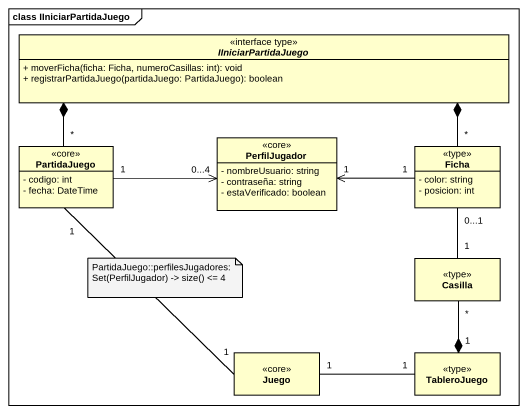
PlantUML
@startuml
mainframe class IIniciarPartidaJuego
hide circle
hide empty members
skinparam classAttributeIconSize 0
interface IIniciarPartidaJuego <<interface type>> {
  + moverFicha(ficha: Ficha, numeroCasillas: int): void
  + registrarPartidaJuego(partidaJuego: PartidaJuego): boolean
}
class PartidaJuego <<core>> {
  - codigo: int
  - fecha: DateTime
}
class PerfilJugador <<core>> {
  - nombreUsuario: string
  - contraseña: string
  - estaVerificado: boolean
}
class Ficha <<type>> {
  - color: string
  - posicion: int
}
class Casilla <<type>>
class Juego <<core>>
class TableroJuego <<type>>
IIniciarPartidaJuego *-left- "*" PartidaJuego
IIniciarPartidaJuego *-right- "*" Ficha
PartidaJuego "1" -- "1" Juego
PerfilJugador "0...4" <-left- "1" PartidaJuego
PerfilJugador "1" <-right- "1" Ficha
Ficha "0...1" -- "1" Casilla
Casilla "*" --* "1" TableroJuego
TableroJuego "1" -left- "1" Juego
note as N1
  PartidaJuego::perfilesJugadores: Set(PerfilJugador) -> size() <= 4
end note
@enduml
